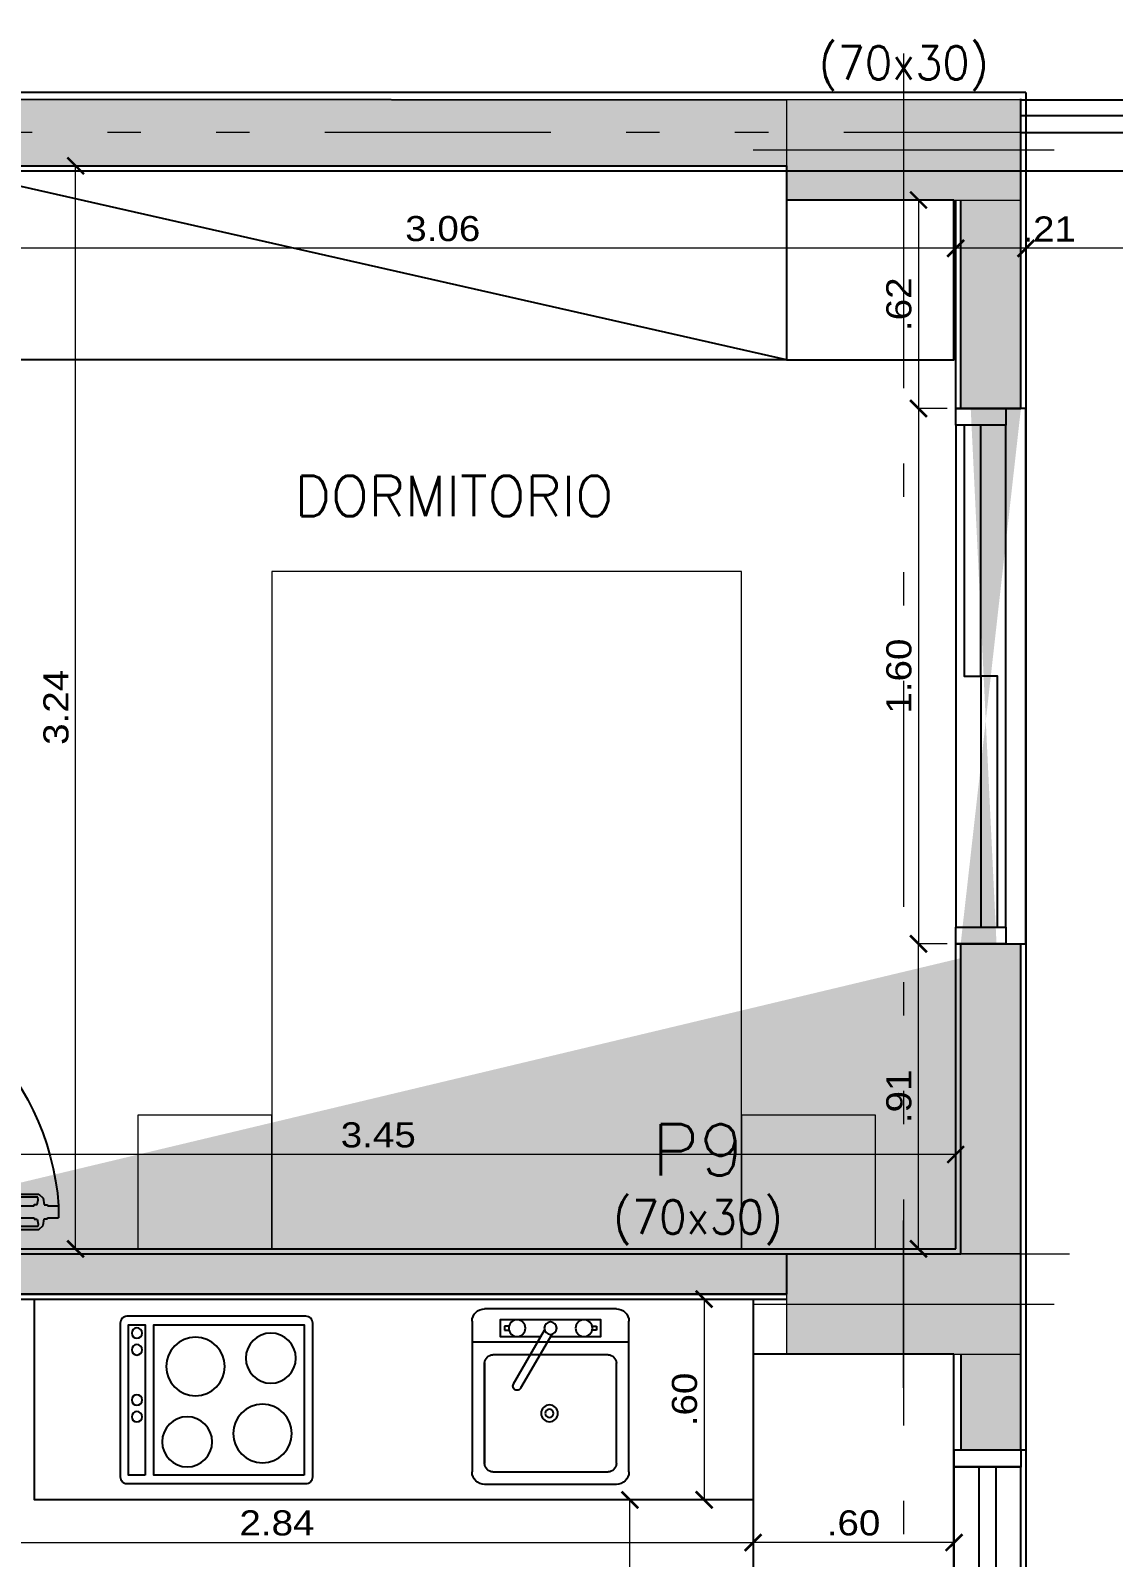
# Model space of a CAD drawing. Header units: metres. Extents: x 219 to 707, y -561 to -17.
# Drawn here: x 348.887 to 352.122, y -224.683 to -220.119 of the extents above; entities that cross this region are included whole.
import ezdxf
from ezdxf.enums import TextEntityAlignment as Align

# ---------------------------------------------------------------- set-up
doc = ezdxf.new("R2010")
doc.units = ezdxf.units.M
doc.linetypes.add('CYPE_RAYAPUNTOPUNTO', pattern=[0.45, 0.225, -0.075, 0, -0.075, 0, -0.075])
doc.linetypes.add('HIDDEN', pattern=[0.375, 0.25, -0.125])
for name, color, linetype in [('1', 1, 'Continuous'), ('A-Aberturas', 2, 'Continuous'), ('A-Equipamiento fijo', 253, 'Continuous'), ('A-Muros', 4, 'Continuous'), ('A-Pisos', 1, 'Continuous'), ('A-Proyección', 1, 'HIDDEN'), ('A-Revoques', 1, 'Continuous'), ('A-Texto', 3, 'Continuous'), ('Dr Ejes en bloque', 4, 'Continuous'), ('TCOTA', 1, 'Continuous')]:
    doc.layers.add(name, color=color, linetype=linetype)
for name, color, linetype, lineweight in [('A-Equipamiento', 251, 'Continuous', 5), ('COTAS_REPLANTEO', 7, 'CYPE_RAYAPUNTOPUNTO', 0), ('PILAR_DIM', 253, 'Continuous', 0), ('PILAR_EJES', 1, 'Continuous', 0), ('PILAR_HORMIGON', 5, 'Continuous', 20), ('PILAR_REF', 253, 'Continuous', 0)]:
    doc.layers.add(name, color=color, linetype=linetype, lineweight=lineweight)
for name, color, linetype, transparency in [('M1-Muro Común 20', 12, 'Continuous', 0.5), ('M3- Muro Hueco 15', 113, 'Continuous', 0.7), ('M4-Muro Hueco 22', 42, 'Continuous', 0.5)]:
    doc.layers.add(name, color=color, linetype=linetype, transparency=transparency)
doc.styles.add('1-50', font='arial.ttf', dxfattribs={"width": 1.1, "height": 0.075})
doc.styles.add('CYPETXT', font='romans', dxfattribs={"height": 0.2})
doc.styles.add('T12', font='romans.shx', dxfattribs={"height": 0.12})
doc.dimstyles.new('1-50', dxfattribs={"dimscale": 0, "dimtxt": 0.075, "dimasz": 0.05, "dimexe": 0, "dimexo": 0.025, "dimgap": 0.02, "dimtad": 1, "dimzin": 4, "dimdsep": 46, "dimtxsty": '1-50', "dimblk": 'ARCHTICK', "dimcen": 0.09, "dimclrd": 256, "dimclre": 8, "dimclrt": 2, "dimadec": 0, "dimazin": 3, "dimtfac": 1, "dimtofl": 0, "dimtmove": 2, "dimatfit": 3, "dimldrblk": 'OPEN90', "dimfxl": 1, "dimtolj": 1, "dimtzin": 0, "dimlwd": 18, "dimlwe": 18, "dimarcsym": 0})

# ---------------------------------------------------------------- blocks, each defined once
blk = doc.blocks.new('Cocelpl')
at = {"layer": 'A-Equipamiento fijo'}
blk.add_lwpolyline([(-0.5, -0.2675), (-0.5, 0.2675, -0.414214), (-0.48, 0.2875), (-0.02, 0.2875, -0.414214), (0, 0.2675), (0, -0.2675, -0.414214), (-0.02, -0.2875), (-0.48, -0.2875, -0.414214)], format="xyb", close=True, dxfattribs=at)
for points in [[(-0.475, 0.2625), (-0.475, -0.1875), (-0.025, -0.1875), (-0.025, 0.2625)], [(-0.475, -0.2125), (-0.475, -0.2625), (-0.025, -0.2625), (-0.025, -0.2125)]]:
    blk.add_lwpolyline(points, close=True, dxfattribs=at)
for centre, radius in [((-0.125, 0.1625), 0.075), ((-0.35, 0.1375), 0.0875), ((-0.15, -0.0625), 0.0875), ((-0.375, -0.0875), 0.075), ((-0.3, -0.2375), 0.0156), ((-0.25, -0.2375), 0.0156), ((-0.1, -0.2375), 0.0156), ((-0.05, -0.2375), 0.0156)]:
    blk.add_circle(centre, radius, dxfattribs=at)
blk = doc.blocks.new('hoja 75')
for p, q in [((2947.502, 1180.9982), (2947.5913, 1180.9982)), ((2947.502, 1180.9896), (2947.502, 1180.9982)), ((2947.5875, 1180.9896), (2947.502, 1180.9896)), ((2947.5864, 1180.9675), (2947.5891, 1180.9821)), ((2947.5891, 1180.9821), (2947.5875, 1180.9896)), ((2947.5913, 1180.9982), (2947.6042, 1180.9864)), ((2947.6042, 1180.9864), (2947.6069, 1180.967)), ((2946.8799, 1180.9638), (2947.5768, 1180.9638)), ((2946.8799, 1180.9638), (2946.8799, 1180.9278)), ((2947.5768, 1180.9638), (2947.5768, 1180.9675)), ((2947.5768, 1180.9675), (2947.5864, 1180.9675)), ((2947.6069, 1180.967), (2947.6166, 1180.967)), ((2947.6166, 1180.967), (2947.6166, 1180.9638)), ((2947.6166, 1180.9638), (2947.6499, 1180.9638)), ((2947.6499, 1180.9277), (2947.6499, 1180.9638)), ((2946.8799, 1180.9278), (2947.5768, 1180.9278)), ((2947.5875, 1180.9019), (2947.502, 1180.9019)), ((2947.502, 1180.9019), (2947.502, 1180.8933)), ((2947.502, 1180.8933), (2947.5913, 1180.8933)), ((2947.5768, 1180.9278), (2947.5768, 1180.924)), ((2947.5768, 1180.924), (2947.5864, 1180.924)), ((2947.5864, 1180.924), (2947.5891, 1180.9094)), ((2947.5891, 1180.9094), (2947.5875, 1180.9019)), ((2947.5913, 1180.8933), (2947.6042, 1180.9051)), ((2947.6042, 1180.9051), (2947.6069, 1180.9245)), ((2947.6069, 1180.9245), (2947.6166, 1180.9245)), ((2947.6166, 1180.9277), (2947.6499, 1180.9277)), ((2947.6166, 1180.9245), (2947.6166, 1180.9277))]:
    blk.add_line(p, q)
blk = doc.blocks.new('A$C30CA3CF2')
at = {"transparency": 33554661}
h = blk.add_hatch(dxfattribs=at)
h.set_pattern_fill('ANSI31', color=1, scale=0.001, angle=180, style=0)
h.set_pattern_definition([(225, (3011.2897267, 1180.500286), (0.0022450640303, -0.0022450640303), [])])
h.paths.add_polyline_path([(1.609, 0.7021), (1.624, 0.7021), (1.624, 0.8121), (1.609, 0.8121)])
h.paths.add_polyline_path([(0.774, 0.7021), (0.789, 0.7021), (0.789, 0.8121), (0.774, 0.8121)])
for p, q in [((0.774, 0.8121), (0.754, 0.8121)), ((0.824, 0.7761), (0.814, 0.7761)), ((1.624, 0.8121), (1.644, 0.8121)), ((1.574, 0.7021), (1.654, 0.7021))]:
    blk.add_line(p, q, dxfattribs=at)
for points in [[(0.734, 0.8221), (0.804, 0.8221), (0.804, 0.8121), (0.734, 0.8121)], [(1.664, 0.8221), (1.594, 0.8221), (1.594, 0.8121), (1.664, 0.8121)], [(0.744, 0.7021), (0.814, 0.7021), (0.814, 0.6921), (0.744, 0.6921)], [(1.654, 0.7021), (1.584, 0.7021), (1.584, 0.6921), (1.654, 0.6921)]]:
    blk.add_lwpolyline(points, close=True, dxfattribs=at)
at = {"color": 0, "linetype": 'ByBlock', "transparency": 33554661}
for points in [[(0.759, 0.8121), (0.774, 0.8121), (0.774, 0.7021), (0.759, 0.7021)], [(0.789, 0.8121), (0.814, 0.8121), (0.814, 0.7761), (0.824, 0.7761), (0.824, 0.7021), (0.789, 0.7021)], [(1.609, 0.8121), (1.584, 0.8121), (1.584, 0.7761), (1.574, 0.7761), (1.574, 0.7021), (1.609, 0.7021)], [(1.624, 0.8121), (1.639, 0.8121), (1.639, 0.7021), (1.624, 0.7021)]]:
    blk.add_lwpolyline(points, close=True, dxfattribs=at)
at = {"color": 1, "transparency": 33554661}
blk.add_arc((0.7921, 0.7921), 0.7921, 1.4466, 85.8096, dxfattribs=at)
at = {"transparency": 33554661, "rotation": 90}
blk.add_blockref('hoja 75', (1181.7777, -2946.0678), dxfattribs=at)
blk.add_blockref('hoja 75', (1181.7777, -2946.0678), dxfattribs=at)
blk = doc.blocks.new('LAVADO PLANTA')
at = {"color": 252}
for p, q in [((34.0035, 8.6101), (33.9896, 8.6101)), ((33.9896, 8.6101), (33.9896, 8.5976)), ((33.9896, 8.5976), (34.0035, 8.5976)), ((34.1234, 8.5852), (34.2163, 8.4244)), ((34.2379, 8.4369), (34.145, 8.5977)), ((34.2507, 8.6101), (34.2646, 8.6101)), ((34.2646, 8.5976), (34.2507, 8.5976)), ((34.2646, 8.6101), (34.2646, 8.5976)), ((33.8927, 8.5617), (34.3615, 8.5617)), ((34.324, 8.1992), (34.324, 8.4992)), ((34.3615, 8.4992), (34.3615, 8.1992)), ((33.9302, 8.1367), (34.324, 8.1367))]:
    blk.add_line(p, q, dxfattribs=at)
for points in [[(33.9302, 8.6617), (34.324, 8.6617)], [(34.1269, 8.5788), (33.9771, 8.5788), (33.9771, 8.6288), (34.2771, 8.6288), (34.2771, 8.5788), (34.1559, 8.5788)], [(33.8927, 8.1742), (33.8927, 8.6242)], [(34.3615, 8.6242), (34.3615, 8.1742)], [(33.9302, 8.1992), (33.9302, 8.4992)], [(33.9552, 8.5242), (34.299, 8.5242)], [(34.324, 8.4992), (34.324, 8.1992)], [(34.299, 8.1742), (33.9552, 8.1742)]]:
    blk.add_lwpolyline(points, dxfattribs=at)
for centre, radius in [((34.0271, 8.6038), 0.025), ((34.2271, 8.6038), 0.025), ((34.1271, 8.6038), 0.0187), ((34.1302, 8.3492), 0.025), ((34.1302, 8.3492), 0.0125)]:
    blk.add_circle(centre, radius, dxfattribs=at)
for centre, radius, start, end in [((33.9302, 8.6242), 0.0375, 90, 180), ((34.324, 8.6242), 0.0375, 0, 90), ((33.9552, 8.4992), 0.025, 90, 180), ((34.299, 8.4992), 0.025, 0, 90), ((34.299, 8.4992), 0.025, 0, 90), ((34.2271, 8.4306), 0.0125, 210, 30), ((33.9302, 8.1742), 0.0375, 180, 270), ((33.9552, 8.1992), 0.025, 180, 270), ((34.299, 8.1992), 0.025, 270, 0), ((34.299, 8.1992), 0.025, 270, 0), ((34.324, 8.1742), 0.0375, 270, 0)]:
    blk.add_arc(centre, radius, start, end, dxfattribs=at)
blk = doc.blocks.new('A$Cdcc540ea')
for points in [[(-0.15, -0.1), (0, -0.1), (0, -0.15), (-0.15, -0.15), (-0.15, -0.1)], [(-0.15, -1.65), (0, -1.65), (0, -1.7), (-0.15, -1.7), (-0.15, -1.65)]]:
    blk.add_lwpolyline(points)
at = {"color": 1}
blk.add_lwpolyline([(-0.15, -1.65), (0, -1.65), (0, -0.15), (-0.15, -0.15)], close=True, dxfattribs=at)
for points in [[(-0.075, -0.9), (-0.075, -0.15), (-0.125, -0.15), (-0.125, -0.9)], [(-0.025, -1.65), (-0.025, -0.9), (-0.075, -0.9), (-0.075, -1.65)]]:
    blk.add_lwpolyline(points, close=True)
blk = doc.blocks.new('_ArchTick')
at = {"color": 0, "linetype": 'ByBlock', "const_width": 0.15}
blk.add_lwpolyline([(-0.5, -0.5), (0.5, 0.5)], dxfattribs=at)
blk = doc.blocks.new('*D628')
at = {"layer": 'Defpoints', "color": 0, "transparency": 16777216}
for p in [(348.5859, -220.7702), (348.5859, -221.1866), (351.6509, -221.1866)]:
    blk.add_point(p, dxfattribs=at)
at = {"layer": 'TCOTA', "color": 8, "lineweight": 18, "transparency": 16777216}
for p, q in [((348.5859, -221.1616), (348.5859, -220.7702)), ((351.6509, -221.1616), (351.6509, -220.7702))]:
    blk.add_line(p, q, dxfattribs=at)
at = {"layer": 'TCOTA', "lineweight": 18, "transparency": 16777216}
blk.add_line((351.6509, -220.7702), (348.5859, -220.7702), dxfattribs=at)
at = {"layer": 'TCOTA', "lineweight": 18, "transparency": 16777216, "xscale": 0.05, "yscale": 0.05, "zscale": 0.05, "rotation": 180}
blk.add_blockref('_ArchTick', (348.5859, -220.7702), dxfattribs=at)
at = {"layer": 'TCOTA', "lineweight": 18, "transparency": 16777216, "xscale": 0.05, "yscale": 0.05, "zscale": 0.05}
blk.add_blockref('_ArchTick', (351.6509, -220.7702), dxfattribs=at)
at = {"layer": 'TCOTA', "color": 2, "transparency": 16777216, "insert": (350.1184, -220.7118), "char_height": 0.075, "attachment_point": 5, "style": '1-50'}
blk.add_mtext('\\A1;3.06', dxfattribs=at)
blk = doc.blocks.new('_Open90')
at = {"color": 0, "linetype": 'ByBlock', "lineweight": -2}
for p, q in [((0, 0), (-1, 0)), ((-0.5, 0.5), (0, 0)), ((0, 0), (-0.5, -0.5))]:
    blk.add_line(p, q, dxfattribs=at)
blk = doc.blocks.new('*D629')
at = {"layer": 'Defpoints', "color": 0, "transparency": 16777216}
for p in [(351.6509, -220.7702), (351.6509, -220.8046), (351.8609, -220.8046)]:
    blk.add_point(p, dxfattribs=at)
at = {"layer": 'TCOTA', "color": 8, "lineweight": 18, "transparency": 16777216}
for p, q in [((351.6509, -220.7796), (351.6509, -220.7702)), ((351.8609, -220.7796), (351.8609, -220.7702))]:
    blk.add_line(p, q, dxfattribs=at)
at = {"layer": 'TCOTA', "lineweight": 18, "transparency": 16777216}
blk.add_line((351.8609, -220.7702), (351.6509, -220.7702), dxfattribs=at)
at = {"layer": 'TCOTA', "lineweight": 18, "transparency": 16777216, "xscale": 0.05, "yscale": 0.05, "zscale": 0.05, "rotation": 180}
blk.add_blockref('_ArchTick', (351.6509, -220.7702), dxfattribs=at)
at = {"layer": 'TCOTA', "lineweight": 18, "transparency": 16777216, "xscale": 0.05, "yscale": 0.05, "zscale": 0.05}
blk.add_blockref('_ArchTick', (351.8609, -220.7702), dxfattribs=at)
at = {"layer": 'TCOTA', "color": 2, "transparency": 16777216, "insert": (351.9302, -220.7125), "char_height": 0.075, "attachment_point": 5, "style": '1-50'}
blk.add_mtext('\\A1;.21', dxfattribs=at)
blk = doc.blocks.new('*D630')
at = {"layer": 'Defpoints', "color": 0, "transparency": 16777216}
for p in [(351.8609, -220.7702), (351.8609, -220.7702), (352.8609, -220.7819)]:
    blk.add_point(p, dxfattribs=at)
at = {"layer": 'TCOTA', "color": 8, "lineweight": 18, "transparency": 16777216}
for p, q in [((351.8609, -220.7452), (351.8609, -220.7702)), ((352.8609, -220.7569), (352.8609, -220.7702))]:
    blk.add_line(p, q, dxfattribs=at)
at = {"layer": 'TCOTA', "lineweight": 18, "transparency": 16777216}
blk.add_line((352.8609, -220.7702), (351.8609, -220.7702), dxfattribs=at)
at = {"layer": 'TCOTA', "lineweight": 18, "transparency": 16777216, "xscale": 0.05, "yscale": 0.05, "zscale": 0.05, "rotation": 180}
blk.add_blockref('_ArchTick', (351.8609, -220.7702), dxfattribs=at)
at = {"layer": 'TCOTA', "lineweight": 18, "transparency": 16777216, "xscale": 0.05, "yscale": 0.05, "zscale": 0.05}
blk.add_blockref('_ArchTick', (352.8609, -220.7702), dxfattribs=at)
at = {"layer": 'TCOTA', "color": 2, "transparency": 16777216, "insert": (352.3609, -220.7119), "char_height": 0.075, "attachment_point": 5, "style": '1-50'}
blk.add_mtext('\\A1;1.00', dxfattribs=at)
blk = doc.blocks.new('*D640')
at = {"layer": 'Defpoints', "color": 0, "transparency": 16777216}
for p in [(349.0215, -220.5237), (349.077, -220.5237), (349.077, -223.7603)]:
    blk.add_point(p, dxfattribs=at)
at = {"layer": 'TCOTA', "color": 8, "lineweight": 18, "transparency": 16777216}
for p, q in [((349.052, -220.5237), (349.0215, -220.5237)), ((349.052, -223.7603), (349.0215, -223.7603))]:
    blk.add_line(p, q, dxfattribs=at)
at = {"layer": 'TCOTA', "lineweight": 18, "transparency": 16777216}
blk.add_line((349.0215, -223.7603), (349.0215, -220.5237), dxfattribs=at)
at = {"layer": 'TCOTA', "lineweight": 18, "transparency": 16777216, "xscale": 0.05, "yscale": 0.05, "zscale": 0.05}
for p, rotation in [((349.0215, -220.5237), 90), ((349.0215, -223.7603), 270)]:
    blk.add_blockref('_ArchTick', p, dxfattribs=dict(at, rotation=rotation))
at = {"layer": 'TCOTA', "color": 2, "transparency": 16777216, "insert": (348.9632, -222.142), "char_height": 0.075, "attachment_point": 5, "rotation": 90, "style": '1-50'}
blk.add_mtext('\\A1;3.24', dxfattribs=at)
blk = doc.blocks.new('*D641')
at = {"layer": 'Defpoints', "color": 0, "transparency": 16777216}
for p in [(351.5399, -222.8487), (351.6509, -222.8487), (351.6509, -223.7603)]:
    blk.add_point(p, dxfattribs=at)
at = {"layer": 'TCOTA', "color": 8, "lineweight": 18, "transparency": 16777216}
for p, q in [((351.6259, -222.8487), (351.5399, -222.8487)), ((351.6259, -223.7603), (351.5399, -223.7603))]:
    blk.add_line(p, q, dxfattribs=at)
at = {"layer": 'TCOTA', "lineweight": 18, "transparency": 16777216}
blk.add_line((351.5399, -223.7603), (351.5399, -222.8487), dxfattribs=at)
at = {"layer": 'TCOTA', "lineweight": 18, "transparency": 16777216, "xscale": 0.05, "yscale": 0.05, "zscale": 0.05}
for p, rotation in [((351.5399, -222.8487), 90), ((351.5399, -223.7603), 270)]:
    blk.add_blockref('_ArchTick', p, dxfattribs=dict(at, rotation=rotation))
at = {"layer": 'TCOTA', "color": 2, "transparency": 16777216, "insert": (351.4816, -223.3045), "char_height": 0.075, "attachment_point": 5, "rotation": 90, "style": '1-50'}
blk.add_mtext('\\A1;.91', dxfattribs=at)
blk = doc.blocks.new('*D642')
at = {"layer": 'Defpoints', "color": 0, "transparency": 16777216}
for p in [(351.6509, -221.2487), (351.5399, -222.8487), (351.6509, -222.8487)]:
    blk.add_point(p, dxfattribs=at)
at = {"layer": 'TCOTA', "color": 8, "lineweight": 18, "transparency": 16777216}
for p, q in [((351.6259, -221.2487), (351.5399, -221.2487)), ((351.6259, -222.8487), (351.5399, -222.8487))]:
    blk.add_line(p, q, dxfattribs=at)
at = {"layer": 'TCOTA', "lineweight": 18, "transparency": 16777216}
blk.add_line((351.5399, -221.2487), (351.5399, -222.8487), dxfattribs=at)
at = {"layer": 'TCOTA', "lineweight": 18, "transparency": 16777216, "xscale": 0.05, "yscale": 0.05, "zscale": 0.05}
for p, rotation in [((351.5399, -221.2487), 90), ((351.5399, -222.8487), 270)]:
    blk.add_blockref('_ArchTick', p, dxfattribs=dict(at, rotation=rotation))
at = {"layer": 'TCOTA', "color": 2, "transparency": 16777216, "insert": (351.4816, -222.0487), "char_height": 0.075, "attachment_point": 5, "rotation": 90, "style": '1-50'}
blk.add_mtext('\\A1;1.60', dxfattribs=at)
blk = doc.blocks.new('*D643')
at = {"layer": 'Defpoints', "color": 0, "transparency": 16777216}
for p in [(351.5574, -220.626), (351.5399, -221.2487), (351.6509, -221.2487)]:
    blk.add_point(p, dxfattribs=at)
at = {"layer": 'TCOTA', "color": 8, "lineweight": 18, "transparency": 16777216}
for p, q in [((351.5324, -220.626), (351.5399, -220.626)), ((351.6259, -221.2487), (351.5399, -221.2487))]:
    blk.add_line(p, q, dxfattribs=at)
at = {"layer": 'TCOTA', "lineweight": 18, "transparency": 16777216}
blk.add_line((351.5399, -220.626), (351.5399, -221.2487), dxfattribs=at)
at = {"layer": 'TCOTA', "lineweight": 18, "transparency": 16777216, "xscale": 0.05, "yscale": 0.05, "zscale": 0.05}
for p, rotation in [((351.5399, -220.626), 90), ((351.5399, -221.2487), 270)]:
    blk.add_blockref('_ArchTick', p, dxfattribs=dict(at, rotation=rotation))
at = {"layer": 'TCOTA', "color": 2, "transparency": 16777216, "insert": (351.4816, -220.9373), "char_height": 0.075, "attachment_point": 5, "rotation": 90, "style": '1-50'}
blk.add_mtext('\\A1;.62', dxfattribs=at)
blk = doc.blocks.new('*D646')
at = {"layer": 'Defpoints', "color": 0, "transparency": 16777216}
for p in [(348.2006, -223.4784), (351.6509, -223.4699), (348.2006, -223.6677)]:
    blk.add_point(p, dxfattribs=at)
at = {"layer": 'TCOTA', "color": 8, "lineweight": 18, "transparency": 16777216}
for p, q in [((348.2006, -223.6427), (348.2006, -223.4784)), ((351.6509, -223.4949), (351.6509, -223.4784))]:
    blk.add_line(p, q, dxfattribs=at)
at = {"layer": 'TCOTA', "lineweight": 18, "transparency": 16777216}
blk.add_line((351.6509, -223.4784), (348.2006, -223.4784), dxfattribs=at)
at = {"layer": 'TCOTA', "lineweight": 18, "transparency": 16777216, "xscale": 0.05, "yscale": 0.05, "zscale": 0.05, "rotation": 180}
blk.add_blockref('_ArchTick', (348.2006, -223.4784), dxfattribs=at)
at = {"layer": 'TCOTA', "lineweight": 18, "transparency": 16777216, "xscale": 0.05, "yscale": 0.05, "zscale": 0.05}
blk.add_blockref('_ArchTick', (351.6509, -223.4784), dxfattribs=at)
at = {"layer": 'TCOTA', "color": 2, "transparency": 16777216, "insert": (349.9258, -223.4201), "char_height": 0.075, "attachment_point": 5, "style": '1-50'}
blk.add_mtext('\\A1;3.45', dxfattribs=at)
blk = doc.blocks.new('*D653')
at = {"layer": 'Defpoints', "color": 0, "transparency": 16777216}
for p in [(348.2006, -224.5103), (351.0456, -224.5103), (351.0456, -224.638)]:
    blk.add_point(p, dxfattribs=at)
at = {"layer": 'TCOTA', "color": 8, "lineweight": 18, "transparency": 16777216}
for p, q in [((348.2006, -224.5353), (348.2006, -224.638)), ((351.0456, -224.5353), (351.0456, -224.638))]:
    blk.add_line(p, q, dxfattribs=at)
at = {"layer": 'TCOTA', "lineweight": 18, "transparency": 16777216}
blk.add_line((348.2006, -224.638), (351.0456, -224.638), dxfattribs=at)
at = {"layer": 'TCOTA', "lineweight": 18, "transparency": 16777216, "xscale": 0.05, "yscale": 0.05, "zscale": 0.05, "rotation": 180}
blk.add_blockref('_ArchTick', (348.2006, -224.638), dxfattribs=at)
at = {"layer": 'TCOTA', "lineweight": 18, "transparency": 16777216, "xscale": 0.05, "yscale": 0.05, "zscale": 0.05}
blk.add_blockref('_ArchTick', (351.0456, -224.638), dxfattribs=at)
at = {"layer": 'TCOTA', "color": 2, "transparency": 16777216, "insert": (349.6231, -224.5797), "char_height": 0.075, "attachment_point": 5, "style": '1-50'}
blk.add_mtext('\\A1;2.84', dxfattribs=at)
blk = doc.blocks.new('*D654')
at = {"layer": 'Defpoints', "color": 0, "transparency": 16777216}
for p in [(351.0456, -224.638), (351.0456, -224.638), (351.6459, -224.638)]:
    blk.add_point(p, dxfattribs=at)
at = {"layer": 'TCOTA', "color": 8, "lineweight": 18, "transparency": 16777216}
for p, q in [((351.0456, -224.613), (351.0456, -224.638)), ((351.6459, -224.613), (351.6459, -224.638))]:
    blk.add_line(p, q, dxfattribs=at)
at = {"layer": 'TCOTA', "lineweight": 18, "transparency": 16777216}
blk.add_line((351.6459, -224.638), (351.0456, -224.638), dxfattribs=at)
at = {"layer": 'TCOTA', "lineweight": 18, "transparency": 16777216, "xscale": 0.05, "yscale": 0.05, "zscale": 0.05, "rotation": 180}
blk.add_blockref('_ArchTick', (351.0456, -224.638), dxfattribs=at)
at = {"layer": 'TCOTA', "lineweight": 18, "transparency": 16777216, "xscale": 0.05, "yscale": 0.05, "zscale": 0.05}
blk.add_blockref('_ArchTick', (351.6459, -224.638), dxfattribs=at)
at = {"layer": 'TCOTA', "color": 2, "transparency": 16777216, "insert": (351.3458, -224.5797), "char_height": 0.075, "attachment_point": 5, "style": '1-50'}
blk.add_mtext('\\A1;.60', dxfattribs=at)
blk = doc.blocks.new('*D663')
at = {"layer": 'Defpoints', "color": 0, "transparency": 16777216}
for p in [(350.6777, -224.5103), (350.6777, -224.5103), (350.6777, -225.5539)]:
    blk.add_point(p, dxfattribs=at)
at = {"layer": 'TCOTA', "color": 8, "lineweight": 18, "transparency": 16777216}
for p, q in [((350.7027, -224.5103), (350.6777, -224.5103)), ((350.6527, -225.5539), (350.6777, -225.5539))]:
    blk.add_line(p, q, dxfattribs=at)
at = {"layer": 'TCOTA', "lineweight": 18, "transparency": 16777216}
blk.add_line((350.6777, -225.5539), (350.6777, -224.5103), dxfattribs=at)
at = {"layer": 'TCOTA', "lineweight": 18, "transparency": 16777216, "xscale": 0.05, "yscale": 0.05, "zscale": 0.05}
for p, rotation in [((350.6777, -224.5103), 90), ((350.6777, -225.5539), 270)]:
    blk.add_blockref('_ArchTick', p, dxfattribs=dict(at, rotation=rotation))
at = {"layer": 'TCOTA', "color": 2, "transparency": 16777216, "insert": (350.6194, -225.0321), "char_height": 0.075, "attachment_point": 5, "rotation": 90, "style": '1-50'}
blk.add_mtext('\\A1;1.04', dxfattribs=at)
blk = doc.blocks.new('*D664')
at = {"layer": 'Defpoints', "color": 0, "transparency": 16777216}
for p in [(350.8607, -223.9103), (350.8607, -224.5103), (350.8994, -224.5103)]:
    blk.add_point(p, dxfattribs=at)
at = {"layer": 'TCOTA', "color": 8, "lineweight": 18, "transparency": 16777216}
for p, q in [((350.8857, -223.9103), (350.8994, -223.9103)), ((350.8857, -224.5103), (350.8994, -224.5103))]:
    blk.add_line(p, q, dxfattribs=at)
at = {"layer": 'TCOTA', "lineweight": 18, "transparency": 16777216}
blk.add_line((350.8994, -223.9103), (350.8994, -224.5103), dxfattribs=at)
at = {"layer": 'TCOTA', "lineweight": 18, "transparency": 16777216, "xscale": 0.05, "yscale": 0.05, "zscale": 0.05}
for p, rotation in [((350.8994, -223.9103), 90), ((350.8994, -224.5103), 270)]:
    blk.add_blockref('_ArchTick', p, dxfattribs=dict(at, rotation=rotation))
at = {"layer": 'TCOTA', "color": 2, "transparency": 16777216, "insert": (350.8411, -224.2103), "char_height": 0.075, "attachment_point": 5, "rotation": 90, "style": '1-50'}
blk.add_mtext('\\A1;.60', dxfattribs=at)
blk = doc.blocks.new('Ejes del pilar')
at = {"layer": 'PILAR_EJES'}
for p, q in [((0, -0.5), (0, 0.5)), ((-0.5, 0), (0.5, 0))]:
    blk.add_line(p, q, dxfattribs=at)
blk = doc.blocks.new('A$Ccec89f46')
at = {"transparency": 33554559}
h = blk.add_hatch(color=253, dxfattribs=at)
h.paths.add_polyline_path([(-16.5, 0.1), (-16.85, 0.1), (-16.85, 0), (-16.5, 0)])
h.paths.add_polyline_path([(-16.5, -0.1), (-16.5, 0), (-16.85, 0), (-16.85, -0.1)])
h.paths.add_polyline_path([(-17.2, -0.1), (-16.85, -0.1), (-16.85, 0), (-17.2, 0)])
h.paths.add_polyline_path([(-17.2, 0.1), (-17.2, 0), (-16.85, 0), (-16.85, 0.1)])
h.paths.add_polyline_path([(-11.525, 0.0996), (-11.925, 0.0996), (-11.925, -0.0004), (-11.525, -0.0004)])
h.paths.add_polyline_path([(-11.525, -0.1004), (-11.525, -0.0004), (-11.925, -0.0004), (-11.925, -0.1004)])
h.paths.add_polyline_path([(-11.9747, -0.0004), (-11.925, -0.0004), (-11.925, 0.0996), (-11.9747, 0.0996)])
h.paths.add_polyline_path([(-11.925, -0.0004), (-11.9747, -0.0004), (-11.9747, -0.1004), (-11.925, -0.1004)])
h.paths.add_polyline_path([(-12.325, -0.1004), (-11.9747, -0.1004), (-11.9747, -0.0004), (-12.325, -0.0004)])
h.paths.add_polyline_path([(-12.325, 0.0996), (-12.325, -0.0004), (-11.9747, -0.0004), (-11.9747, 0.0996)])
h.paths.add_polyline_path([(-7.3, 0.1), (-7.3, -0.05), (-6.95, -0.05), (-6.95, 0.1)])
h.paths.add_polyline_path([(-6.6, 0.1), (-6.95, 0.1), (-6.95, -0.05), (-6.6, -0.05)])
h.paths.add_polyline_path([(-6.6, -0.2), (-6.6, -0.05), (-6.95, -0.05), (-6.95, -0.2)])
h.paths.add_polyline_path([(-7.3, -0.2), (-6.95, -0.2), (-6.95, -0.05), (-7.3, -0.05)])
h = blk.add_hatch(color=253, dxfattribs=at)
h.paths.add_polyline_path([(-17.7008, -9.9381), (-17.0008, -9.9381), (-17.0008, -9.6381), (-17.7008, -9.6381)])
h.paths.add_polyline_path([(-17.2011, -13.9003), (-16.9011, -13.9003), (-16.9011, -13.3003), (-17.2011, -13.3003)])
h.paths.add_polyline_path([(-12.0511, -13.9003), (-11.7511, -13.9003), (-11.7511, -13.3003), (-12.0511, -13.3003)])
h.paths.add_polyline_path([(-12.0508, -10.4381), (-11.7508, -10.4381), (-11.7508, -9.6381), (-12.0508, -9.6381)])
h.paths.add_polyline_path([(-6.8008, -10.3381), (-6.4508, -10.3381), (-6.4508, -9.6381), (-6.8008, -9.6381)])
h.paths.add_polyline_path([(-6.802, -13.9003), (-6.502, -13.9003), (-6.502, -13.3003), (-6.802, -13.3003)])
h.paths.add_polyline_path([(-3.7511, -13.9003), (-3.4511, -13.9003), (-3.4511, -13.2003), (-3.7511, -13.2003)])
h.paths.add_polyline_path([(-3.7508, -10.3381), (-3.4508, -10.3381), (-3.4508, -9.6381), (-3.7508, -9.6381)])
h.paths.add_polyline_path([(0.9002, -13.9003), (1.6002, -13.9003), (1.6002, -13.6003), (0.9002, -13.6003)])
h.paths.add_polyline_path([(6.3, -13.9003), (6.6, -13.9003), (6.6, -13.3003), (6.3, -13.3003)])
h.paths.add_polyline_path([(6.3, -10.3381), (6.6, -10.3381), (6.6, -9.6381), (6.3, -9.6381)])
h.paths.add_polyline_path([(6.2997, -3.5519), (6.5997, -3.5519), (6.5997, -2.8519), (6.2997, -2.8519)])
h.paths.add_polyline_path([(-0.3503, -4.0492), (-0.0503, -4.0492), (-0.0503, -3.3492), (-0.3503, -3.3492)])
h.paths.add_polyline_path([(-3.1503, -4.05), (-2.8503, -4.05), (-2.8503, -3.35), (-3.1503, -3.35)])
h.paths.add_polyline_path([(-7.3003, -3.6492), (-6.6003, -3.6492), (-6.6003, -3.3492), (-7.3003, -3.3492)])
h.paths.add_polyline_path([(-12.0503, -3.6492), (-11.3503, -3.6492), (-11.3503, -3.3492), (-12.0503, -3.3492)])
at = {"layer": 'PILAR_HORMIGON'}
for points in [[(-7.3, -0.2), (-6.6, -0.2), (-6.6, 0.1), (-7.3, 0.1), (-7.3, -0.2)], [(-7.3, -0.2), (-6.6, -0.2), (-6.6, 0.1), (-7.3, 0.1), (-7.3, -0.2)], [(-7.3003, -3.6492), (-6.6003, -3.6492), (-6.6003, -3.3492), (-7.3003, -3.3492), (-7.3003, -3.6492)], [(-7.3003, -3.6492), (-6.6003, -3.6492), (-6.6003, -3.3492), (-7.3003, -3.3492), (-7.3003, -3.6492)]]:
    blk.add_lwpolyline(points, close=True, dxfattribs=at)
at = {"layer": 'PILAR_EJES', "xscale": 0.9000000000000001, "yscale": 0.5}
for p in [(-6.95, -0.05), (-6.95, -0.05), (-6.9503, -3.4992), (-6.9503, -3.4992)]:
    blk.add_blockref('Ejes del pilar', p, dxfattribs=at)
at = {"layer": 'PILAR_DIM', "lineweight": 0, "style": 'CYPETXT', "width": 0.882521}
for p, p2 in [((-7.2042, 0.16), (-6.6957, 0.16)), ((-7.2042, 0.16), (-6.6957, 0.16)), ((-7.8188, -3.2892), (-7.3103, -3.2892)), ((-7.8188, -3.2892), (-7.3103, -3.2892))]:
    blk.add_text('(70x30)', height=0.1, dxfattribs=at).set_placement(p, p2, align=Align.FIT)
at = {"layer": 'PILAR_REF', "style": 'CYPETXT', "width": 1.024398}
blk.add_text('P9', height=0.15333, dxfattribs=at).set_placement((-7.7029, -3.1151), (-7.4262, -3.1151), align=Align.FIT)
blk.add_text('P9', height=0.15333, dxfattribs=at).set_placement((-7.7029, -3.1151), (-7.4262, -3.1151), align=Align.FIT)
blk = doc.blocks.new('DSADADASDAS')
at = {"layer": 'COTAS_REPLANTEO', "ltscale": 3}
for p, q in [((125.7777, 125.9327, -0.525), (125.7777, 146.4778, -0.525)), ((110.0984, 143.7469, -0.525), (141.6696, 143.7469, -0.525)), ((110.0984, 140.3953, -0.525), (141.6696, 140.3953, -0.525))]:
    blk.add_line(p, q, dxfattribs=at)

msp = doc.modelspace()

# ---------------------------------------------------------------- hatches: boundary and pattern name
at = {"layer": 'M1-Muro Común 20', "transparency": 33554687}
h = msp.add_hatch(color=256, dxfattribs=at)
h.dxf.hatch_style = 1
h.paths.add_polyline_path([(351.8459, -220.626), (351.6659, -220.626), (351.6659, -221.0404), (351.8459, -221.2484)])
h.paths.add_polyline_path([(351.6659, -221.0404), (351.6659, -221.2487), (351.8459, -221.2487), (351.8459, -221.2484)])
h.paths.add_polyline_path([(351.8459, -222.8487), (351.6659, -222.8487), (351.6659, -223.2981), (351.8459, -223.1601)])
h.paths.add_polyline_path([(351.8459, -223.1601), (351.6659, -223.2981), (351.6659, -223.7737), (351.8459, -223.7737)])
h = msp.add_hatch(color=256, dxfattribs=at)
h.dxf.hatch_style = 1
h.paths.add_polyline_path([(351.8459, -224.0748), (351.8456, -224.0748), (351.6659, -224.0748), (351.6659, -224.3618), (351.8459, -224.3618)])
h.paths.add_polyline_path([(351.8459, -225.2175), (351.6659, -225.2175), (351.6659, -225.5739), (351.8459, -225.5739)])
h.paths.add_polyline_path([(351.9459, -225.5739), (351.8459, -225.5739), (351.6659, -225.5739), (348.915, -225.5754), (348.915, -226.0166), (349.025, -226.015), (349.025, -225.7339), (351.9459, -225.7339)])
at = {"layer": 'M3- Muro Hueco 15', "transparency": 33554687}
h = msp.add_hatch(color=256, dxfattribs=at)
h.dxf.hatch_style = 1
h.paths.add_polyline_path([(347.0109, -222.6853), (347.1309, -222.6853), (347.1309, -220.5241), (347.0109, -220.5241), (347.0109, -221.1787), (347.0109, -221.2587)])
h.paths.add_polyline_path([(348.4609, -222.6853), (348.4609, -222.7653), (348.5709, -222.7653), (348.5709, -220.5237), (348.4609, -220.5236)], flags=17)
edge = h.paths.add_edge_path()
edge.add_line((351.8459, -221.2487), (351.8459, -220.3237))
edge.add_line((351.6659, -221.2487), (351.6659, -220.626))
edge.add_line((351.8459, -224.3618), (351.8459, -222.8487))
edge.add_line((348.1856, -223.7227), (348.1856, -223.7753))
edge.add_line((348.1856, -223.7753), (351.6659, -223.7753))
edge.add_line((351.6659, -223.7753), (351.6659, -222.8487))
h = msp.add_hatch(color=256, dxfattribs=at)
h.dxf.hatch_style = 1
h.paths.add_polyline_path([(351.1456, -223.7753), (348.1056, -223.7753), (348.1056, -223.8953), (351.1456, -223.8953)])
at = {"layer": 'M4-Muro Hueco 22', "transparency": 33554687}
h = msp.add_hatch(color=256, dxfattribs=at)
h.dxf.hatch_style = 1
h.paths.add_polyline_path([(341.9456, -220.3237), (346.1206, -220.3237), (346.1206, -220.524), (341.9456, -220.524)])
h.paths.add_polyline_path([(346.9206, -220.324), (351.1456, -220.324), (351.1456, -220.5237), (346.9206, -220.5237)])

# ---------------------------------------------------------------- linework, layer by layer
at = {"layer": '1'}
msp.add_lwpolyline([(348.1056, -223.7753), (351.1456, -223.7753), (351.1456, -223.8953), (348.1056, -223.8953)], close=True, dxfattribs=at)
at = {"layer": 'A-Aberturas'}
msp.add_line((351.8609, -222.8487), (351.8609, -221.2487), dxfattribs=at)
at = {"layer": 'A-Aberturas', "transparency": 33554687}
for points in [[(351.6459, -224.4118), (351.8461, -224.4118), (351.8461, -224.3618), (351.6459, -224.3618)], [(351.6459, -225.2175), (351.8459, -225.2175), (351.8459, -224.4118), (351.6459, -224.4118)]]:
    msp.add_lwpolyline(points, close=True, dxfattribs=at)
msp.add_lwpolyline([(351.7708, -224.4118), (351.7708, -225.1675), (351.7208, -225.1675), (351.7207, -224.4118), (351.7708, -224.4118)], dxfattribs=at)
at = {"layer": 'A-Equipamiento', "transparency": 33554687}
for points in [[(349.6079, -221.7365), (349.6079, -223.7603), (351.011, -223.7603), (351.011, -221.7365)], [(349.2079, -223.7603), (349.6079, -223.7603), (349.6079, -223.3603), (349.2079, -223.3603)], [(351.011, -223.7603), (351.411, -223.7603), (351.411, -223.3603), (351.011, -223.3603)]]:
    msp.add_lwpolyline(points, close=True, dxfattribs=at)
at = {"layer": 'A-Equipamiento fijo', "transparency": 33554687}
msp.add_line((351.1459, -221.1037), (348.5859, -220.5237), dxfattribs=at)
for points in [[(348.5859, -220.5237), (351.1459, -220.5237), (351.1459, -221.1037), (348.5859, -221.1037)], [(351.6459, -220.626), (351.1459, -220.626), (351.1459, -221.1037), (351.6459, -221.1037)], [(348.8989, -223.9103), (351.0456, -223.9103), (351.0456, -224.5103), (348.8989, -224.5103)], [(351.6459, -224.0748), (351.0456, -224.0748), (351.0456, -225.5539), (351.6459, -225.5539)]]:
    msp.add_lwpolyline(points, close=True, dxfattribs=at)
at = {"layer": 'A-Muros'}
for p, q in [((346.9206, -220.324), (351.1456, -220.326)), ((351.8459, -224.3618), (351.6659, -224.3618))]:
    msp.add_line(p, q, dxfattribs=at)
at = {"layer": 'A-Muros', "transparency": 33554687}
for p, q in [((351.8459, -221.2487), (351.8459, -220.3237)), ((351.6659, -221.2487), (351.6659, -220.626)), ((351.6659, -221.2487), (351.8459, -221.2487)), ((351.6659, -223.7753), (351.6659, -222.8487)), ((351.6659, -222.8487), (351.8459, -222.8487)), ((351.8459, -224.3618), (351.8459, -222.8487)), ((348.1856, -223.7753), (351.6659, -223.7753)), ((348.1856, -223.8953), (351.1456, -223.8953)), ((351.6659, -224.0748), (351.6659, -224.3618))]:
    msp.add_line(p, q, dxfattribs=at)
at = {"layer": 'A-Pisos'}
msp.add_lwpolyline([(348.5709, -220.5241), (351.1459, -220.5241)], dxfattribs=at)
at = {"layer": 'A-Proyección', "linetype": 'Continuous', "transparency": 33554687}
for points in [[(351.8456, -220.326), (352.8609, -220.326), (352.8609, -224.0748), (355.3959, -224.0748)], [(351.8609, -220.326), (352.8609, -220.326), (352.8609, -224.0748), (355.3959, -224.0748)], [(351.8456, -220.3737), (352.8109, -220.3737), (352.8109, -224.1248), (355.3759, -224.1248)], [(351.8609, -220.3737), (352.8109, -220.3737), (352.8109, -224.1248), (355.3759, -224.1248)], [(351.8456, -220.4237), (352.7609, -220.4237), (352.7609, -224.1748), (355.3759, -224.1748)], [(351.8609, -220.4237), (352.7609, -220.4237), (352.7609, -224.1748), (355.3759, -224.1748)]]:
    msp.add_lwpolyline(points, dxfattribs=at)
at = {"layer": 'A-Revoques', "transparency": 33554687}
for p, q in [((351.8609, -220.3047), (341.2259, -220.3037)), ((351.8609, -220.3047), (351.8609, -221.2487)), ((348.5859, -220.5241), (351.1456, -220.5241)), ((351.6509, -221.2487), (351.6509, -220.626)), ((351.8609, -221.2487), (351.6509, -221.2487)), ((351.6509, -223.7603), (351.6509, -222.8487)), ((351.6509, -222.8487), (351.8609, -222.8487)), ((351.8609, -222.8487), (351.8609, -224.3618)), ((348.2006, -223.7603), (351.6509, -223.7603)), ((348.2006, -223.9103), (351.1456, -223.9103)), ((351.6459, -224.3618), (351.6459, -224.0748)), ((351.8609, -224.3618), (351.6459, -224.3618))]:
    msp.add_line(p, q, dxfattribs=at)
at = {"layer": 'A-Revoques'}
msp.add_lwpolyline([(346.0479, -220.5387), (360.1798, -220.5387)], dxfattribs=at)
at = {"layer": 'TCOTA'}
msp.add_lwpolyline([(351.8609, -220.3047), (351.8609, -225.5539), (355.3756, -225.5523)], dxfattribs=at)

# ---------------------------------------------------------------- block references
msp.add_blockref('A$Ccec89f46', (358.4456, -220.426))
at = {"layer": 'A-Aberturas', "transparency": 33554687}
msp.add_blockref('A$Cdcc540ea', (351.8009, -221.1487), dxfattribs=at)
at = {"layer": 'A-Aberturas', "transparency": 33554687, "xscale": -1, "rotation": 270}
msp.add_blockref('A$C30CA3CF2', (347.3885, -224.4817), dxfattribs=at)
at = {"layer": 'A-Equipamiento fijo', "transparency": 33554687, "xscale": -1}
msp.add_blockref('LAVADO PLANTA', (384.5675, -232.601), dxfattribs=at)
at = {"layer": 'A-Equipamiento fijo', "transparency": 33554687, "xscale": -1, "rotation": 270}
msp.add_blockref('Cocelpl', (349.4423, -223.9619), dxfattribs=at)
at = {"layer": 'Dr Ejes en bloque'}
msp.add_blockref('DSADADASDAS', (225.7179, -364.1705, 0.525), dxfattribs=at)

# ---------------------------------------------------------------- texts
at = {"layer": 'A-Texto', "transparency": 33554687, "style": 'T12'}
msp.add_text('DORMITORIO ', height=0.12, dxfattribs=at).set_placement((349.6762, -221.5703))

# ---------------------------------------------------------------- dimensions: what is measured, and where the dimension line sits
at = {"layer": 'TCOTA'}
for base, p1, p2, picture, middle in [((349.0215, -220.5237), (349.077, -223.7603), (349.077, -220.5237), '*D640', (348.9632, -222.142)), ((351.5399, -221.2487), (351.5574, -220.626), (351.6509, -221.2487), '*D643', (351.4816, -220.9373)), ((351.5399, -222.8487), (351.6509, -221.2487), (351.6509, -222.8487), '*D642', (351.4816, -222.0487)), ((351.5399, -222.8487), (351.6509, -223.7603), (351.6509, -222.8487), '*D641', (351.4816, -223.3045)), ((350.8994, -224.5103), (350.8607, -223.9103), (350.8607, -224.5103), '*D664', (350.8411, -224.2103)), ((350.6777, -224.5103), (350.6777, -225.5539), (350.6777, -224.5103), '*D663', (350.6194, -225.0321))]:
    dim = msp.add_linear_dim(base=base, p1=p1, p2=p2, angle=90, dimstyle='1-50', override={"dimscale": 1}, dxfattribs=at)
    dim.commit()
    dim.dimension.update_dxf_attribs({"geometry": picture, "text_midpoint": middle})
for base, p1, p2, picture, middle in [((348.585928, -220.770165), (351.650926, -221.186625), (348.585928, -221.186625), '*D628', (350.118427, -220.711846)), ((351.8609, -220.7702), (352.8609, -220.7819), (351.8609, -220.7702), '*D630', (352.3609, -220.7119)), ((348.2006, -223.4784), (351.6509, -223.4699), (348.2006, -223.6677), '*D646', (349.9258, -223.4201)), ((351.0456479, -224.6379781), (348.200648, -224.5102546), (351.0456479, -224.5102561), '*D653', (349.623148, -224.5796851)), ((351.0456, -224.638), (351.6459, -224.638), (351.0456, -224.638), '*D654', (351.3458, -224.5797))]:
    dim = msp.add_linear_dim(base=base, p1=p1, p2=p2, dimstyle='1-50', override={"dimscale": 1}, dxfattribs=at)
    dim.commit()
    dim.dimension.update_dxf_attribs({"geometry": picture, "text_midpoint": middle})
dim = msp.add_linear_dim(base=(351.6509, -220.7702), p1=(351.8609, -220.8046), p2=(351.6509, -220.8046), dimstyle='1-50', override={"dimscale": 1}, dxfattribs=at)
dim.commit()
dim.dimension.update_dxf_attribs({"geometry": '*D629', "text_midpoint": (351.9302, -220.7125), "dimtype": 160})

doc.saveas('drawing.dxf')
